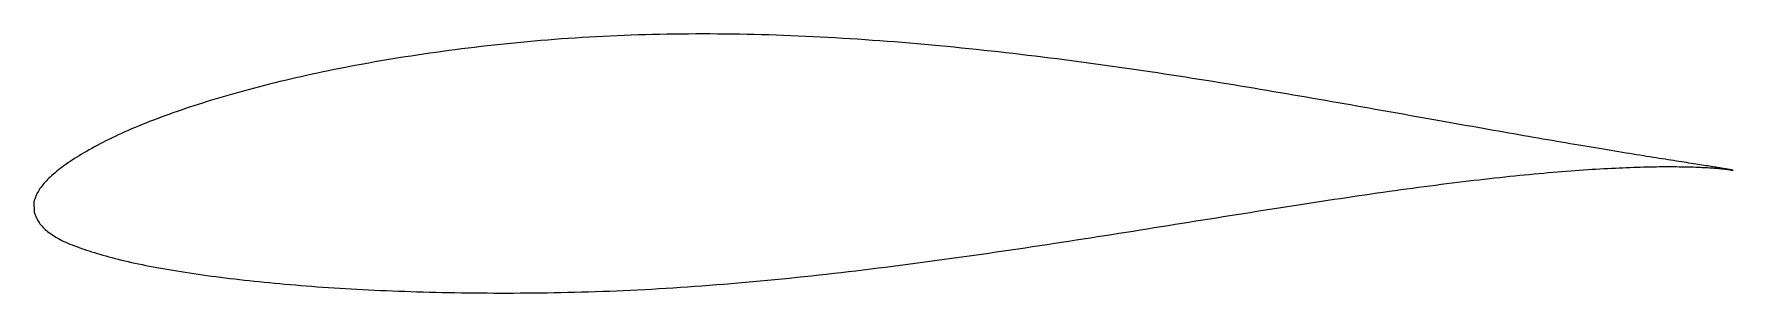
# Model space of a CAD drawing. Header units: metres. Extents: x -17.2 to 34.9, y -2.9 to 5.1.
import ezdxf

# ---------------------------------------------------------------- set-up
doc = ezdxf.new("R2010")
doc.units = ezdxf.units.M

msp = doc.modelspace()

# ---------------------------------------------------------------- linework, layer by layer
msp.add_lwpolyline([(34.89, 0.866), (34.889, 0.866), (34.886, 0.867), (34.881, 0.868), (34.874, 0.87), (34.865, 0.872), (34.854, 0.874), (34.841, 0.877), (34.826, 0.88), (34.809, 0.884), (34.79, 0.887), (34.769, 0.891), (34.746, 0.896), (34.721, 0.9), (34.694, 0.905), (34.666, 0.91), (34.635, 0.915), (34.602, 0.921), (34.567, 0.927), (34.531, 0.933), (34.492, 0.939), (34.451, 0.946), (34.409, 0.953), (34.364, 0.96), (34.318, 0.968), (34.269, 0.975), (34.219, 0.983), (34.167, 0.992), (34.112, 1), (34.056, 1.009), (33.998, 1.018), (33.938, 1.028), (33.876, 1.038), (33.812, 1.048), (33.746, 1.058), (33.679, 1.068), (33.609, 1.079), (33.538, 1.09), (33.464, 1.102), (33.389, 1.114), (33.312, 1.126), (33.233, 1.138), (33.152, 1.151), (33.069, 1.164), (32.985, 1.177), (32.898, 1.191), (32.81, 1.205), (32.72, 1.219), (32.628, 1.233), (32.534, 1.248), (32.439, 1.263), (32.341, 1.279), (32.242, 1.295), (32.141, 1.311), (32.038, 1.328), (31.934, 1.344), (31.828, 1.362), (31.72, 1.379), (31.61, 1.397), (31.498, 1.415), (31.385, 1.434), (31.27, 1.453), (31.153, 1.472), (31.035, 1.492), (30.915, 1.512), (30.793, 1.532), (30.669, 1.552), (30.544, 1.574), (30.417, 1.595), (30.289, 1.617), (30.159, 1.639), (30.027, 1.661), (29.894, 1.684), (29.759, 1.707), (29.622, 1.73), (29.484, 1.754), (29.344, 1.778), (29.203, 1.803), (29.06, 1.827), (28.915, 1.852), (28.769, 1.878), (28.622, 1.903), (28.473, 1.929), (28.322, 1.956), (28.17, 1.982), (28.016, 2.009), (27.861, 2.037), (27.705, 2.064), (27.547, 2.092), (27.388, 2.12), (27.227, 2.149), (27.065, 2.177), (26.901, 2.207), (26.736, 2.236), (26.57, 2.265), (26.402, 2.295), (26.233, 2.325), (26.063, 2.356), (25.891, 2.386), (25.718, 2.417), (25.544, 2.448), (25.368, 2.48), (25.191, 2.511), (25.013, 2.543), (24.834, 2.575), (24.653, 2.607), (24.472, 2.639), (24.289, 2.672), (24.104, 2.705), (23.919, 2.738), (23.733, 2.771), (23.545, 2.804), (23.356, 2.838), (23.166, 2.871), (22.975, 2.905), (22.783, 2.939), (22.59, 2.972), (22.396, 3.006), (22.201, 3.04), (22.005, 3.074), (21.807, 3.109), (21.609, 3.143), (21.41, 3.177), (21.21, 3.211), (21.009, 3.245), (20.807, 3.28), (20.604, 3.314), (20.4, 3.348), (20.195, 3.383), (19.989, 3.417), (19.783, 3.451), (19.576, 3.485), (19.367, 3.519), (19.158, 3.553), (18.949, 3.587), (18.738, 3.621), (18.527, 3.654), (18.315, 3.688), (18.102, 3.721), (17.889, 3.754), (17.675, 3.787), (17.46, 3.82), (17.244, 3.853), (17.028, 3.885), (16.812, 3.917), (16.594, 3.949), (16.376, 3.981), (16.158, 4.013), (15.939, 4.044), (15.719, 4.075), (15.499, 4.106), (15.279, 4.136), (15.057, 4.166), (14.836, 4.196), (14.614, 4.225), (14.391, 4.254), (14.168, 4.283), (13.945, 4.311), (13.722, 4.339), (13.497, 4.367), (13.273, 4.394), (13.048, 4.421), (12.823, 4.447), (12.598, 4.473), (12.372, 4.498), (12.146, 4.523), (11.92, 4.548), (11.694, 4.572), (11.467, 4.596), (11.24, 4.619), (11.014, 4.641), (10.786, 4.664), (10.559, 4.685), (10.332, 4.706), (10.104, 4.727), (9.877, 4.747), (9.649, 4.766), (9.421, 4.785), (9.194, 4.804), (8.966, 4.822), (8.738, 4.839), (8.51, 4.855), (8.282, 4.871), (8.055, 4.887), (7.827, 4.901), (7.6, 4.916), (7.372, 4.929), (7.145, 4.942), (6.918, 4.954), (6.691, 4.965), (6.464, 4.976), (6.237, 4.986), (6.011, 4.996), (5.785, 5.004), (5.559, 5.012), (5.333, 5.019), (5.107, 5.026), (4.882, 5.032), (4.657, 5.037), (4.433, 5.041), (4.209, 5.044), (3.985, 5.047), (3.762, 5.049), (3.539, 5.05), (3.316, 5.051), (3.094, 5.051), (2.872, 5.049), (2.651, 5.047), (2.43, 5.045), (2.21, 5.041), (1.99, 5.037), (1.771, 5.032), (1.552, 5.026), (1.334, 5.02), (1.116, 5.012), (0.9, 5.004), (0.683, 4.995), (0.468, 4.985), (0.253, 4.975), (0.038, 4.963), (-0.175, 4.951), (-0.388, 4.939), (-0.601, 4.925), (-0.812, 4.911), (-1.023, 4.896), (-1.233, 4.88), (-1.442, 4.864), (-1.651, 4.846), (-1.858, 4.829), (-2.065, 4.81), (-2.271, 4.791), (-2.476, 4.771), (-2.681, 4.751), (-2.884, 4.73), (-3.087, 4.708), (-3.288, 4.686), (-3.489, 4.663), (-3.688, 4.639), (-3.887, 4.615), (-4.085, 4.59), (-4.282, 4.565), (-4.478, 4.539), (-4.672, 4.513), (-4.866, 4.486), (-5.059, 4.459), (-5.25, 4.432), (-5.441, 4.403), (-5.63, 4.374), (-5.818, 4.345), (-6.006, 4.315), (-6.192, 4.285), (-6.377, 4.254), (-6.56, 4.223), (-6.743, 4.191), (-6.924, 4.159), (-7.104, 4.126), (-7.283, 4.093), (-7.461, 4.06), (-7.638, 4.026), (-7.813, 3.991), (-7.987, 3.957), (-8.159, 3.921), (-8.331, 3.886), (-8.501, 3.85), (-8.669, 3.813), (-8.837, 3.776), (-9.003, 3.739), (-9.168, 3.701), (-9.331, 3.663), (-9.493, 3.625), (-9.653, 3.587), (-9.812, 3.548), (-9.97, 3.509), (-10.126, 3.469), (-10.281, 3.429), (-10.434, 3.389), (-10.586, 3.349), (-10.737, 3.308), (-10.886, 3.267), (-11.033, 3.226), (-11.179, 3.185), (-11.323, 3.143), (-11.466, 3.101), (-11.607, 3.059), (-11.747, 3.017), (-11.885, 2.974), (-12.022, 2.932), (-12.157, 2.889), (-12.29, 2.846), (-12.422, 2.802), (-12.552, 2.759), (-12.68, 2.715), (-12.807, 2.671), (-12.932, 2.627), (-13.056, 2.583), (-13.178, 2.539), (-13.298, 2.494), (-13.417, 2.45), (-13.533, 2.405), (-13.649, 2.36), (-13.762, 2.316), (-13.874, 2.271), (-13.984, 2.225), (-14.092, 2.18), (-14.198, 2.135), (-14.303, 2.089), (-14.406, 2.044), (-14.507, 1.998), (-14.607, 1.953), (-14.704, 1.907), (-14.8, 1.861), (-14.894, 1.815), (-14.986, 1.769), (-15.077, 1.723), (-15.165, 1.677), (-15.252, 1.632), (-15.337, 1.586), (-15.42, 1.54), (-15.502, 1.495), (-15.581, 1.449), (-15.659, 1.404), (-15.734, 1.359), (-15.808, 1.314), (-15.88, 1.269), (-15.95, 1.225), (-16.018, 1.181), (-16.085, 1.137), (-16.149, 1.093), (-16.212, 1.05), (-16.272, 1.006), (-16.331, 0.964), (-16.388, 0.921), (-16.443, 0.878), (-16.496, 0.836), (-16.547, 0.794), (-16.596, 0.752), (-16.643, 0.71), (-16.689, 0.668), (-16.732, 0.627), (-16.773, 0.586), (-16.813, 0.545), (-16.85, 0.504), (-16.886, 0.463), (-16.919, 0.423), (-16.951, 0.383), (-16.981, 0.343), (-17.008, 0.304), (-17.034, 0.265), (-17.058, 0.226), (-17.08, 0.189), (-17.1, 0.152), (-17.118, 0.116), (-17.134, 0.081), (-17.148, 0.047), (-17.16, 0.015), (-17.17, -0.015), (-17.178, -0.042), (-17.184, -0.064), (-17.189, -0.082), (-17.192, -0.094), (-17.184, -0.426), (-17.183, -0.429), (-17.18, -0.437), (-17.175, -0.45), (-17.167, -0.468), (-17.158, -0.494), (-17.146, -0.524), (-17.133, -0.557), (-17.117, -0.591), (-17.099, -0.627), (-17.079, -0.663), (-17.058, -0.699), (-17.034, -0.735), (-17.008, -0.771), (-16.981, -0.806), (-16.951, -0.841), (-16.92, -0.876), (-16.886, -0.91), (-16.851, -0.944), (-16.813, -0.977), (-16.774, -1.01), (-16.733, -1.042), (-16.69, -1.074), (-16.645, -1.105), (-16.597, -1.136), (-16.548, -1.166), (-16.498, -1.196), (-16.445, -1.225), (-16.39, -1.255), (-16.333, -1.283), (-16.275, -1.312), (-16.214, -1.339), (-16.152, -1.367), (-16.088, -1.394), (-16.021, -1.422), (-15.953, -1.448), (-15.883, -1.475), (-15.811, -1.502), (-15.738, -1.528), (-15.662, -1.554), (-15.585, -1.58), (-15.505, -1.606), (-15.424, -1.632), (-15.341, -1.658), (-15.256, -1.684), (-15.169, -1.71), (-15.081, -1.735), (-14.99, -1.761), (-14.898, -1.786), (-14.804, -1.811), (-14.708, -1.836), (-14.611, -1.861), (-14.511, -1.885), (-14.41, -1.909), (-14.307, -1.933), (-14.203, -1.957), (-14.096, -1.981), (-13.988, -2.004), (-13.878, -2.027), (-13.767, -2.05), (-13.653, -2.072), (-13.538, -2.094), (-13.421, -2.116), (-13.303, -2.138), (-13.183, -2.159), (-13.061, -2.18), (-12.937, -2.201), (-12.812, -2.222), (-12.685, -2.242), (-12.557, -2.262), (-12.427, -2.282), (-12.295, -2.301), (-12.162, -2.321), (-12.027, -2.34), (-11.89, -2.359), (-11.752, -2.377), (-11.613, -2.396), (-11.471, -2.414), (-11.329, -2.431), (-11.184, -2.449), (-11.039, -2.466), (-10.891, -2.483), (-10.742, -2.5), (-10.592, -2.516), (-10.44, -2.532), (-10.287, -2.548), (-10.132, -2.564), (-9.976, -2.579), (-9.819, -2.594), (-9.66, -2.609), (-9.499, -2.623), (-9.337, -2.637), (-9.174, -2.651), (-9.01, -2.664), (-8.844, -2.677), (-8.676, -2.69), (-8.508, -2.703), (-8.338, -2.715), (-8.167, -2.727), (-7.994, -2.738), (-7.82, -2.749), (-7.645, -2.76), (-7.469, -2.77), (-7.291, -2.78), (-7.113, -2.79), (-6.933, -2.799), (-6.751, -2.808), (-6.569, -2.816), (-6.385, -2.824), (-6.201, -2.832), (-6.015, -2.839), (-5.828, -2.846), (-5.64, -2.852), (-5.451, -2.858), (-5.26, -2.864), (-5.069, -2.869), (-4.877, -2.874), (-4.683, -2.878), (-4.489, -2.882), (-4.293, -2.886), (-4.097, -2.889), (-3.899, -2.892), (-3.701, -2.894), (-3.502, -2.896), (-3.301, -2.897), (-3.1, -2.898), (-2.898, -2.899), (-2.695, -2.899), (-2.491, -2.898), (-2.286, -2.897), (-2.081, -2.896), (-1.874, -2.894), (-1.667, -2.891), (-1.459, -2.888), (-1.25, -2.885), (-1.041, -2.881), (-0.83, -2.876), (-0.619, -2.871), (-0.407, -2.865), (-0.195, -2.859), (0.018, -2.852), (0.232, -2.844), (0.446, -2.836), (0.661, -2.827), (0.877, -2.818), (1.093, -2.808), (1.31, -2.797), (1.528, -2.786), (1.746, -2.775), (1.964, -2.762), (2.183, -2.749), (2.403, -2.735), (2.623, -2.721), (2.843, -2.706), (3.064, -2.691), (3.285, -2.675), (3.507, -2.659), (3.729, -2.641), (3.952, -2.623), (4.175, -2.605), (4.398, -2.586), (4.622, -2.567), (4.846, -2.547), (5.07, -2.526), (5.294, -2.505), (5.519, -2.483), (5.744, -2.461), (5.969, -2.438), (6.195, -2.415), (6.42, -2.391), (6.646, -2.367), (6.872, -2.343), (7.098, -2.318), (7.324, -2.292), (7.551, -2.266), (7.777, -2.24), (8.004, -2.213), (8.23, -2.186), (8.457, -2.158), (8.684, -2.13), (8.91, -2.102), (9.137, -2.073), (9.363, -2.044), (9.59, -2.014), (9.817, -1.984), (10.043, -1.955), (10.269, -1.924), (10.495, -1.894), (10.722, -1.863), (10.948, -1.831), (11.173, -1.8), (11.399, -1.768), (11.624, -1.736), (11.85, -1.704), (12.075, -1.672), (12.299, -1.639), (12.524, -1.607), (12.748, -1.574), (12.972, -1.54), (13.195, -1.507), (13.419, -1.474), (13.642, -1.44), (13.864, -1.407), (14.086, -1.373), (14.308, -1.339), (14.529, -1.305), (14.75, -1.271), (14.971, -1.236), (15.191, -1.202), (15.41, -1.168), (15.629, -1.133), (15.848, -1.099), (16.066, -1.065), (16.283, -1.03), (16.5, -0.995), (16.716, -0.961), (16.932, -0.927), (17.147, -0.892), (17.361, -0.858), (17.575, -0.824), (17.788, -0.79), (18.001, -0.756), (18.212, -0.722), (18.424, -0.688), (18.634, -0.654), (18.843, -0.621), (19.052, -0.587), (19.26, -0.554), (19.468, -0.521), (19.674, -0.488), (19.88, -0.455), (20.085, -0.423), (20.289, -0.39), (20.492, -0.358), (20.694, -0.326), (20.895, -0.295), (21.096, -0.263), (21.295, -0.232), (21.494, -0.201), (21.691, -0.171), (21.888, -0.14), (22.084, -0.11), (22.278, -0.081), (22.472, -0.051), (22.665, -0.022), (22.856, 0.006), (23.047, 0.035), (23.236, 0.063), (23.424, 0.091), (23.612, 0.118), (23.798, 0.145), (23.983, 0.171), (24.167, 0.198), (24.349, 0.224), (24.531, 0.249), (24.711, 0.274), (24.89, 0.299), (25.068, 0.323), (25.245, 0.347), (25.421, 0.37), (25.595, 0.393), (25.768, 0.415), (25.939, 0.437), (26.11, 0.459), (26.279, 0.48), (26.447, 0.501), (26.613, 0.521), (26.778, 0.541), (26.942, 0.56), (27.104, 0.579), (27.265, 0.598), (27.425, 0.616), (27.583, 0.633), (27.74, 0.65), (27.895, 0.667), (28.049, 0.683), (28.202, 0.699), (28.353, 0.714), (28.502, 0.729), (28.65, 0.743), (28.797, 0.757), (28.942, 0.771), (29.086, 0.784), (29.228, 0.796), (29.368, 0.809), (29.507, 0.82), (29.644, 0.831), (29.78, 0.842), (29.914, 0.853), (30.047, 0.862), (30.178, 0.872), (30.307, 0.881), (30.435, 0.89), (30.561, 0.898), (30.685, 0.906), (30.808, 0.913), (30.929, 0.92), (31.049, 0.926), (31.167, 0.933), (31.283, 0.938), (31.397, 0.944), (31.51, 0.948), (31.621, 0.953), (31.73, 0.957), (31.838, 0.961), (31.943, 0.964), (32.047, 0.967), (32.15, 0.97), (32.25, 0.973), (32.349, 0.975), (32.446, 0.976), (32.541, 0.978), (32.634, 0.979), (32.726, 0.98), (32.816, 0.98), (32.904, 0.98), (32.99, 0.98), (33.074, 0.98), (33.156, 0.979), (33.237, 0.978), (33.316, 0.977), (33.392, 0.976), (33.467, 0.974), (33.541, 0.973), (33.612, 0.971), (33.681, 0.969), (33.749, 0.966), (33.814, 0.964), (33.878, 0.961), (33.94, 0.958), (34, 0.955), (34.058, 0.952), (34.114, 0.949), (34.168, 0.946), (34.22, 0.942), (34.27, 0.939), (34.318, 0.935), (34.365, 0.932), (34.409, 0.928), (34.452, 0.924), (34.492, 0.921), (34.531, 0.917), (34.568, 0.913), (34.602, 0.909), (34.635, 0.906), (34.666, 0.902), (34.695, 0.898), (34.721, 0.895), (34.746, 0.891), (34.769, 0.888), (34.79, 0.885), (34.809, 0.882), (34.826, 0.879), (34.841, 0.876), (34.854, 0.874), (34.865, 0.872), (34.874, 0.87), (34.881, 0.868), (34.886, 0.867), (34.889, 0.866), (34.89, 0.866)], close=True)

doc.saveas('drawing.dxf')
